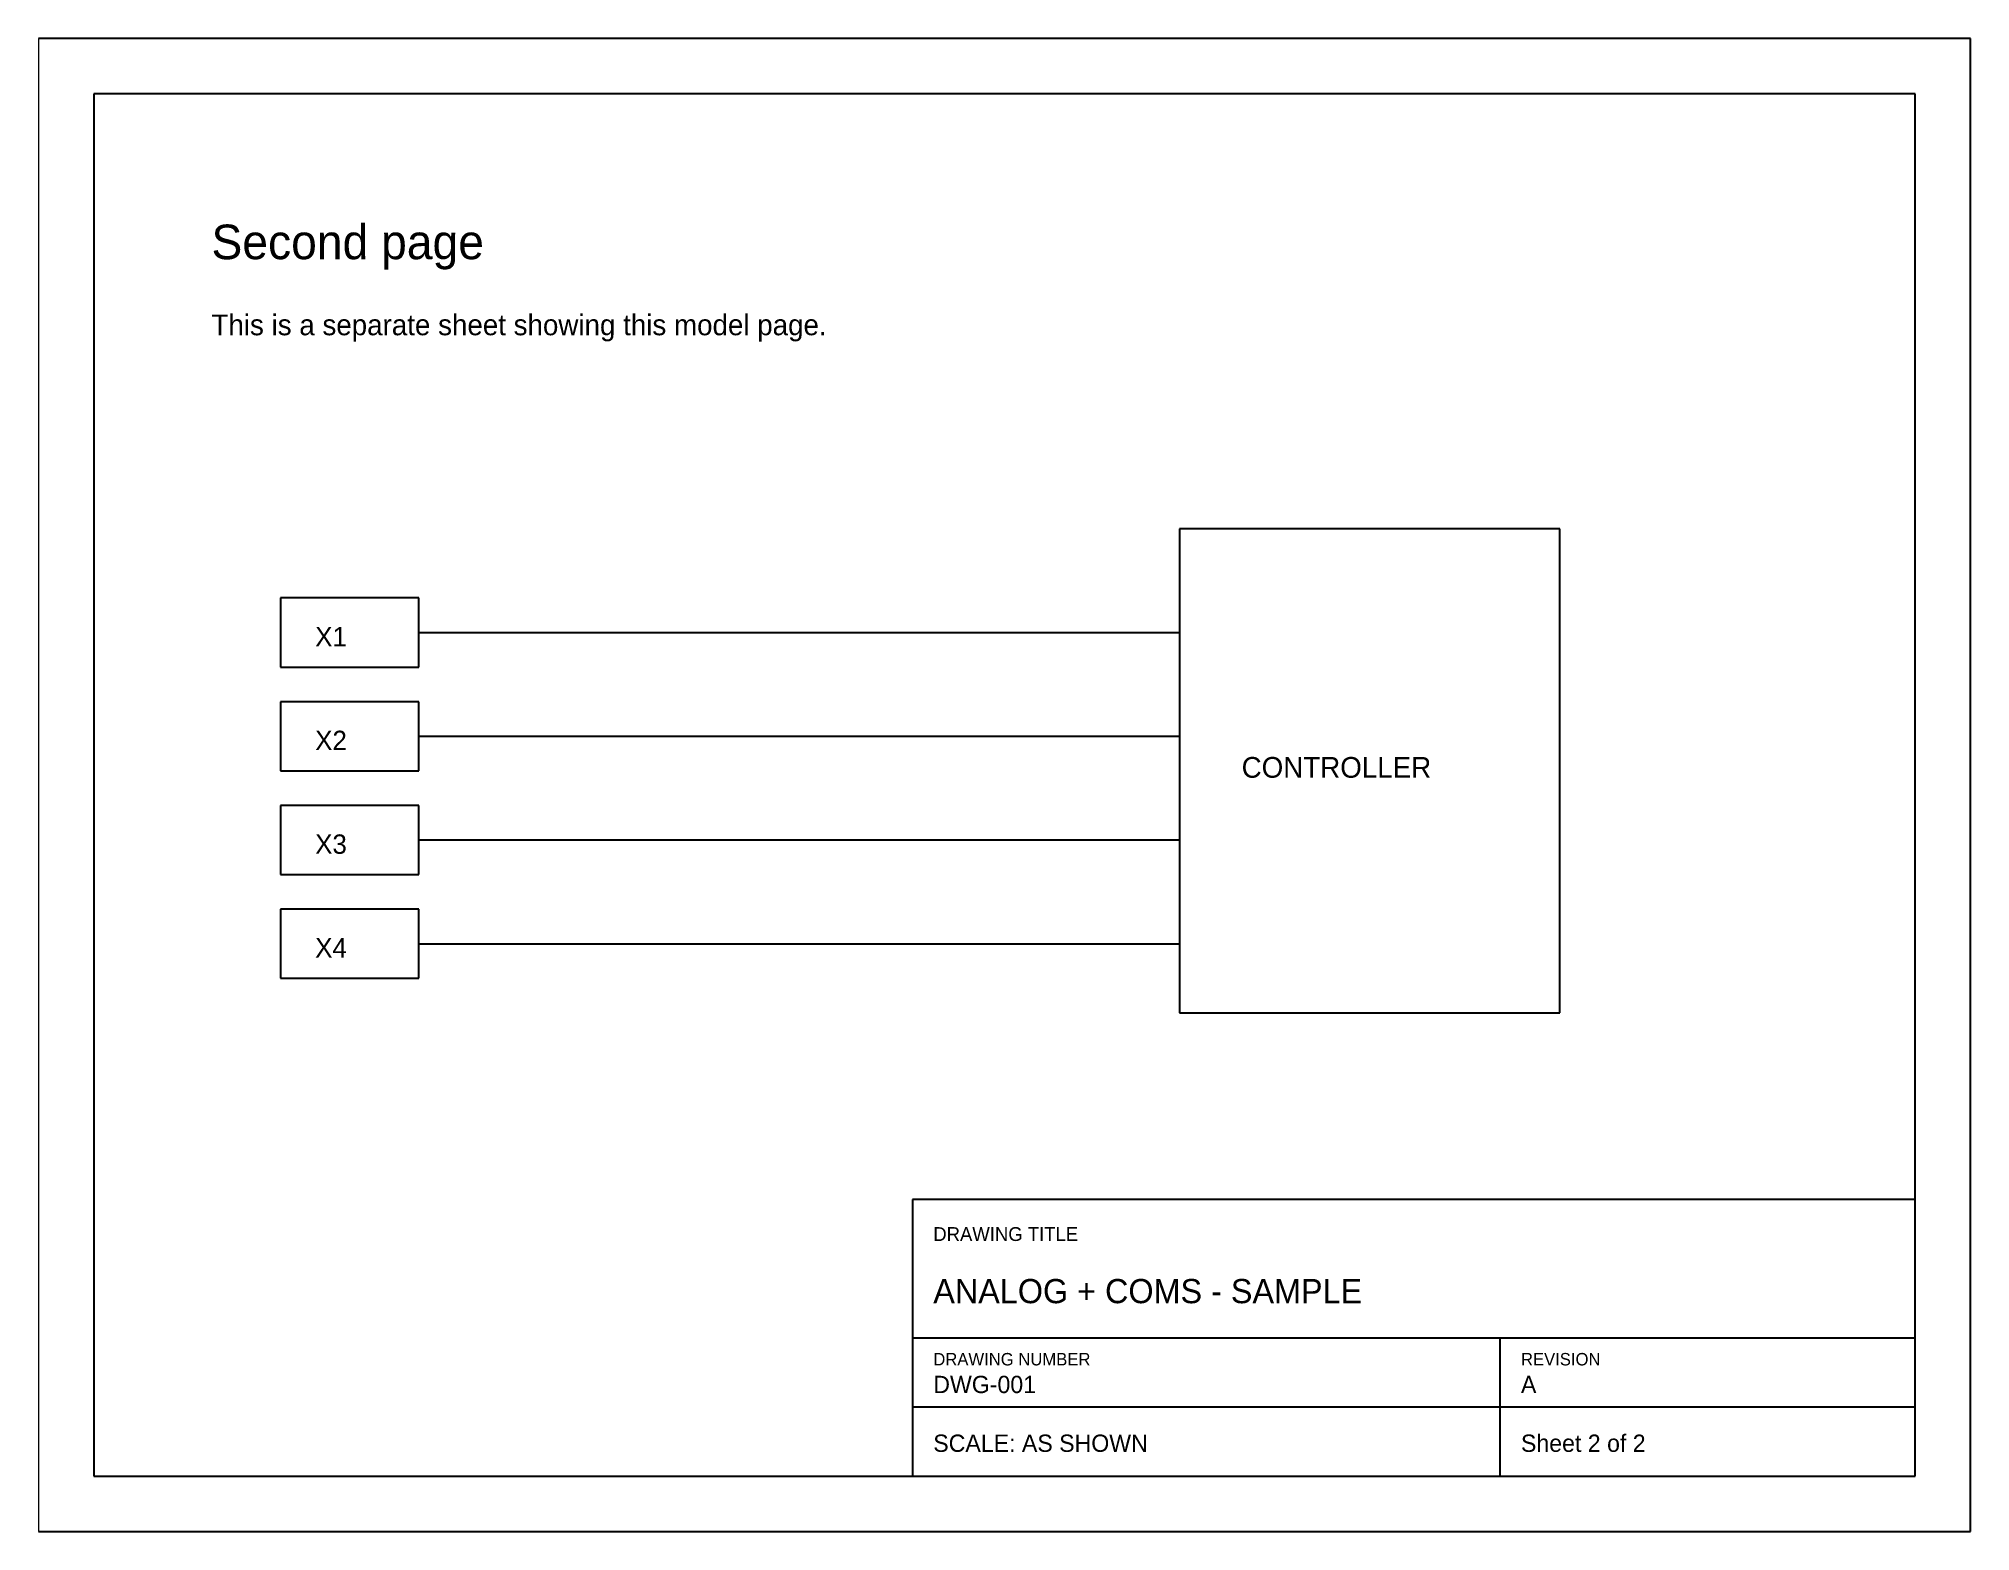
# Paper-space layout 'Page-2' of a CAD drawing. Header units: millimetres. Extents: x 0 to 279, y 0 to 216.
# The model-space entities are those that its viewports show. They can reach past a viewport. Long polylines and large blocks are cut down to what shows.
import ezdxf

# ---------------------------------------------------------------- set-up
doc = ezdxf.new("R2010")
doc.units = ezdxf.units.MM
doc.layers.add('PAGE-EDGE', color=7, linetype='Continuous', plot=False)
doc.layers.add('VIEWPORTS', color=7, linetype='Continuous', plot=False)
doc.layers.add('PAGE-FRAME', color=7, linetype='Continuous')
doc.layers.add('SCHEMATIC', color=7, linetype='Continuous')

msp = doc.modelspace()

# ---------------------------------------------------------------- linework, layer by layer
at = {"layer": 'PAGE-EDGE'}
for p, q in [((568.8, 215.9), (289.4, 215.9)), ((289.4, 215.9), (289.4, 0)), ((568.8, 0), (568.8, 215.9)), ((289.4, 0), (568.8, 0))]:
    msp.add_line(p, q, dxfattribs=at)
at = {"layer": 'PAGE-FRAME'}
for p, q in [((560.8, 207.9), (297.4, 207.9)), ((297.4, 207.9), (297.4, 8)), ((560.8, 8), (560.8, 207.9)), ((560.8, 48), (415.8, 48)), ((415.8, 48), (415.8, 8)), ((560.8, 8), (560.8, 48)), ((415.8, 28), (560.8, 28)), ((500.8, 8), (500.8, 28)), ((415.8, 18), (560.8, 18)), ((297.4, 8), (560.8, 8)), ((415.8, 8), (560.8, 8))]:
    msp.add_line(p, q, dxfattribs=at)
at = {"layer": 'SCHEMATIC'}
for p, q in [((509.4, 145), (454.4, 145)), ((454.4, 145), (454.4, 75)), ((509.4, 75), (509.4, 145)), ((344.4, 135), (324.4, 135)), ((324.4, 135), (324.4, 125)), ((344.4, 125), (344.4, 135)), ((344.4, 130), (454.4, 130)), ((324.4, 125), (344.4, 125)), ((344.4, 120), (324.4, 120)), ((324.4, 120), (324.4, 110)), ((344.4, 110), (344.4, 120)), ((344.4, 115), (454.4, 115)), ((324.4, 110), (344.4, 110)), ((344.4, 105), (324.4, 105)), ((324.4, 105), (324.4, 95)), ((344.4, 95), (344.4, 105)), ((344.4, 100), (454.4, 100)), ((324.4, 95), (344.4, 95)), ((344.4, 90), (324.4, 90)), ((324.4, 90), (324.4, 80)), ((344.4, 80), (344.4, 90)), ((344.4, 85), (454.4, 85)), ((324.4, 80), (344.4, 80)), ((454.4, 75), (509.4, 75))]:
    msp.add_line(p, q, dxfattribs=at)

# ---------------------------------------------------------------- texts
at = {"layer": 'PAGE-FRAME'}
for s, height, p in [('DRAWING TITLE', 2, (418.8, 42)), ('ANALOG + COMS - SAMPLE', 3.5, (418.8, 33)), ('DRAWING NUMBER', 1.8, (418.8, 24)), ('REVISION', 1.8, (503.8, 24)), ('DWG-001', 2.5, (418.8, 20)), ('A', 2.5, (503.8, 20)), ('SCALE: AS SHOWN', 2.5, (418.8, 11.5)), ('Sheet 2 of 2', 2.5, (503.8, 11.5))]:
    msp.add_text(s, height=height, dxfattribs=at).set_placement(p)
at = {"layer": 'SCHEMATIC'}
for s, height, p in [('Second page', 5, (314.4, 184)), ('This is a separate sheet showing this model page.', 3, (314.4, 173)), ('X1', 2.8, (329.4, 128)), ('X2', 2.8, (329.4, 113)), ('CONTROLLER', 3, (463.4, 109)), ('X3', 2.8, (329.4, 98)), ('X4', 2.8, (329.4, 83))]:
    msp.add_text(s, height=height, dxfattribs=at).set_placement(p)

psp = doc.layouts.new('Page-2')

# ---------------------------------------------------------------- viewports
at = {"layer": 'VIEWPORTS'}
psp.add_viewport(center=(139.7, 107.95), size=(279.4, 215.9), view_center_point=(429.1, 107.95), view_height=215.9, dxfattribs=at)

doc.saveas('drawing.dxf')
